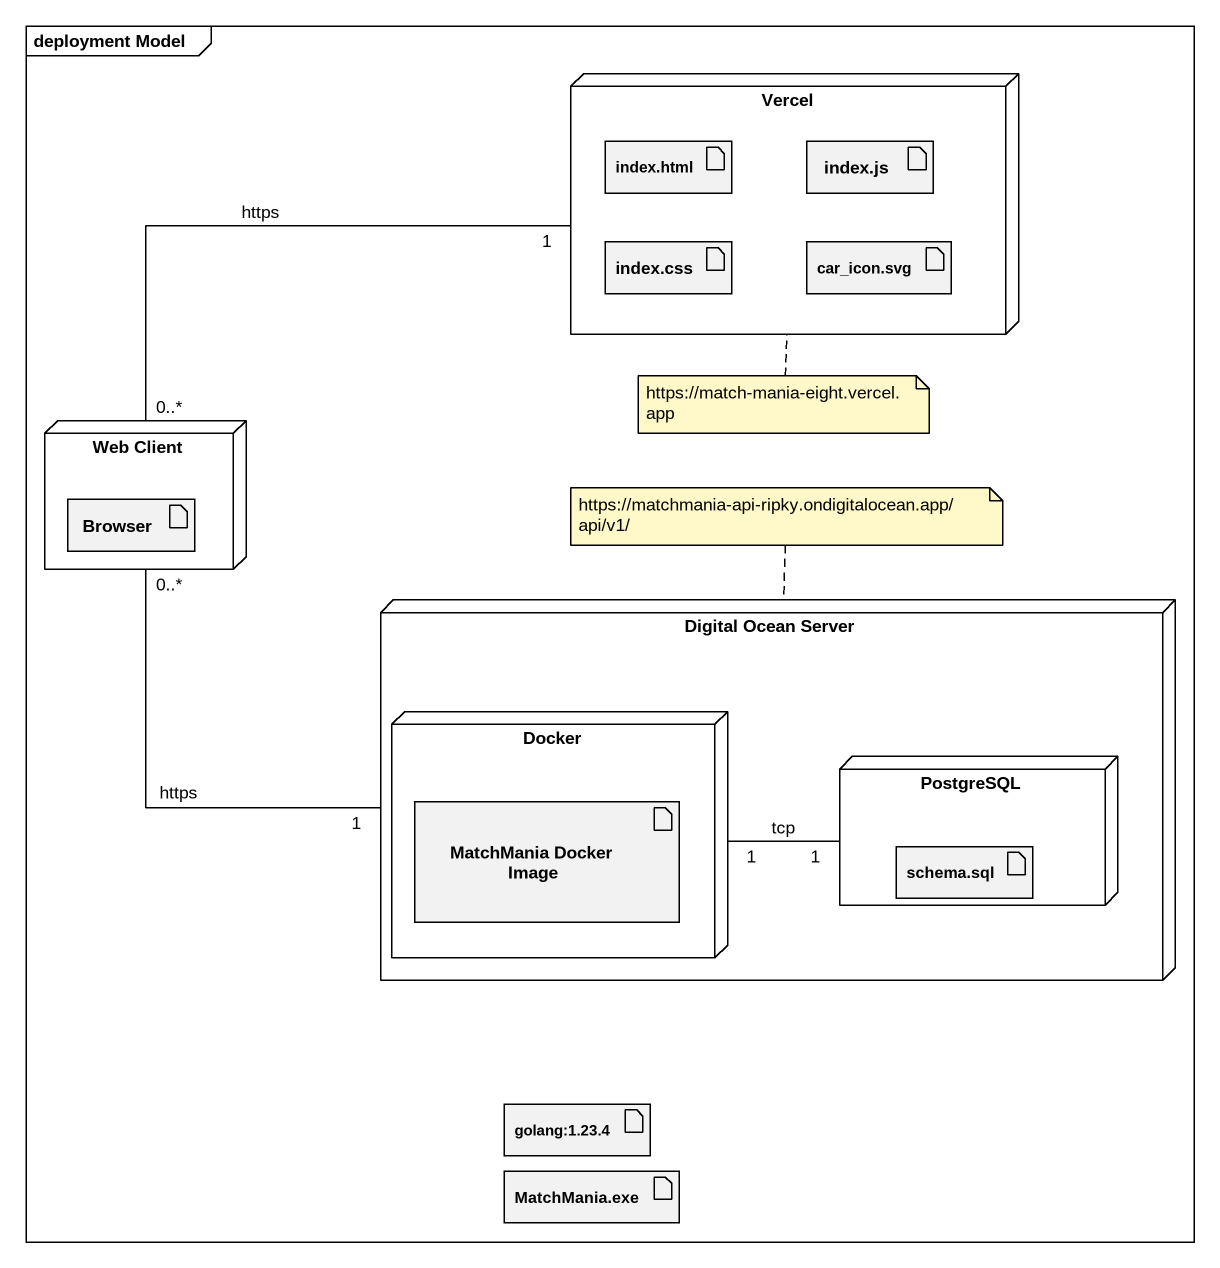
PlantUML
@startuml
mainframe deployment Model
node Vercel {
  artifact "index.html" as index_html
  artifact "index.js" as index_js
  artifact "index.css" as index_css
  artifact "car_icon.svg" as car_icon_svg
}
node "Web Client" as Web_Client {
  artifact Browser
}
node "Digital Ocean Server" as Digital_Ocean_Server {
  node Docker {
    artifact "MatchMania Docker Image" as MatchMania_Docker_Image
  }
  node PostgreSQL {
    artifact "schema.sql" as schema_sql
  }
}
artifact "golang:1.23.4" as golang_1_23_4
artifact "MatchMania.exe" as MatchMania_exe
Vercel "1" -left- "0..*" Web_Client : https
Web_Client "0..*" -right- "1" Digital_Ocean_Server : https
PostgreSQL "1" -left- "1" Docker : tcp
note bottom of Vercel : https://match-mania-eight.vercel.app
note top of Digital_Ocean_Server : https://matchmania-api-ripky.ondigitalocean.app/api/v1/
@enduml
